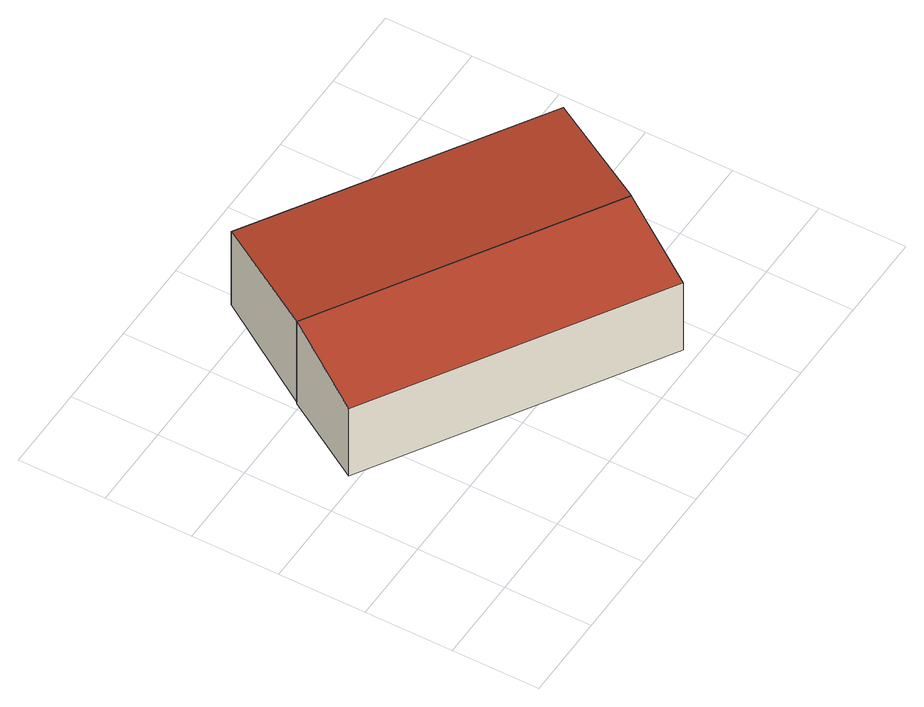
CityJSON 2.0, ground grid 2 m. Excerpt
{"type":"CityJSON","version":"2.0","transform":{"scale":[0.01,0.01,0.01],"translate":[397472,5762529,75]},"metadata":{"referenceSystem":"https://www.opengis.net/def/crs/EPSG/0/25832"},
"CityObjects":{
"building1":{"type":"Building","attributes":{"Gemeindeschluessel":"05566004","Geometrietyp2DReferenz":"3000","function":"31001_1310","roofType":"2100","measuredHeight":2.35},"geometry":[{"type":"Solid","lod":"2","boundaries":[[[[0,1,2,3]],[[4,5,1,0]],[[6,7,5,4]],[[3,2,7,6]],[[4,0,3,6]],[[1,5,7,2]]]],"semantics":{"surfaces":[{"type":"WallSurface"},{"type":"RoofSurface"},{"type":"GroundSurface"}],"values":[[0,0,0,0,1,2]]}}]},
"building2":{"type":"Building","attributes":{"Gemeindeschluessel":"05566004","Geometrietyp2DReferenz":"3000","function":"31001_2460","roofType":"2100","measuredHeight":2.32},"geometry":[{"type":"Solid","lod":"2","boundaries":[[[[8,9,10,11]],[[12,13,9,8]],[[14,15,13,12]],[[11,10,15,14]],[[12,8,11,14]],[[9,13,15,10]]]],"semantics":{"surfaces":[{"type":"WallSurface"},{"type":"RoofSurface"},{"type":"GroundSurface"}],"values":[[0,0,0,0,1,2]]}}]}
},
"vertices":[
[216,610,304],[216,610,69],[100,420,69],[100,420,262],[850,221,304],[850,221,69],[734,31,262],[734,31,69],
[850,221,305],[850,221,73],[1003,470,73],[1003,470,283],[216,610,305],[216,610,73],[375,857,283],[375,857,73]
]}
